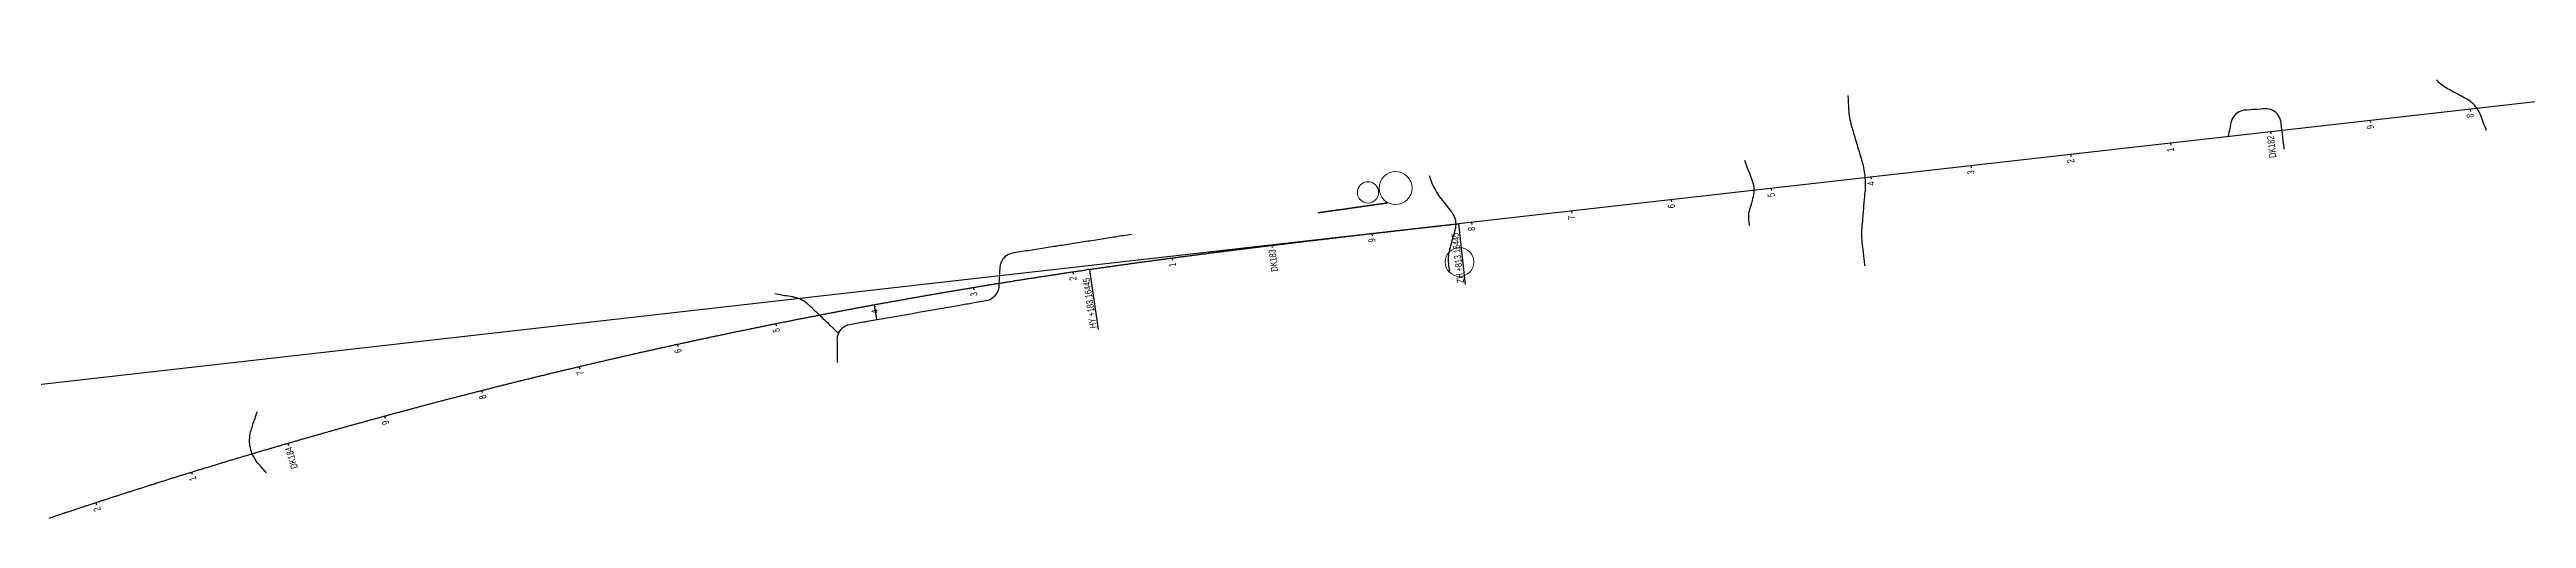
# Model space of a CAD drawing. Header units: millimetres. Extents: x 497834 to 621495, y 3353175 to 3430424.
# Drawn here: x 509882 to 512347, y 3363200 to 3363666 of the extents above; entities that cross this region are included whole.
import ezdxf

# ---------------------------------------------------------------- set-up
doc = ezdxf.new("R2010")
doc.units = ezdxf.units.MM
for name, color, linetype in [('DK改路中线', 7, 'Continuous'), ('dl6', 7, 'Continuous'), ('房屋圆', 7, 'Continuous'), ('沪乍杭打线-0.0-200.8段-施工系转设计系成果-2000坐标系-左线_中线_交点', 7, 'Continuous'), ('沪乍杭打线-0.0-200.8段-施工系转设计系成果-2000坐标系-左线_五大桩', 7, 'Continuous'), ('沪乍杭打线-0.0-200.8段-施工系转设计系成果-2000坐标系-左线_里程', 7, 'Continuous')]:
    doc.layers.add(name, color=color, linetype=linetype)
doc.styles.add('PM_LC', font='slromans.shx', dxfattribs={"width": 0.75, "bigfont": 'hztxt.shx'})
doc.styles.add('PM_QX', font='slromans.shx', dxfattribs={"width": 0.75, "bigfont": 'hztxt.shx'})

msp = doc.modelspace()

# ---------------------------------------------------------------- linework, layer by layer
at = {"layer": 'DK改路中线', "color": 3, "linetype": 'Continuous', "ltscale": 2, "flags": 128}
for points in [[(512306.9, 3363585.2), (512306.2, 3363587.1), (512305.5, 3363589), (512304.7, 3363590.8), (512304, 3363592.7), (512303.3, 3363594.5), (512302.6, 3363596.4), (512301.9, 3363598.3), (512301.1, 3363600.1), (512300.8, 3363601, 0.178577), (512300.4, 3363602), (512299.6, 3363603.8), (512298.6, 3363605.6), (512297.5, 3363607.2), (512296.3, 3363608.8), (512295, 3363610.4), (512293.6, 3363611.8), (512292.1, 3363613.1), (512290.6, 3363614.4), (512288.9, 3363615.5), (512287.2, 3363616.5), (512287.1, 3363616.6), (512285.4, 3363617.5), (512283.7, 3363618.4), (512281.9, 3363619.4), (512280.1, 3363620.3), (512278.4, 3363621.3), (512274.9, 3363623.2), (512273.1, 3363624.1), (512269.6, 3363626), (512268.2, 3363626.8, -0.076441), (512267.8, 3363627), (512266.1, 3363628), (512264.4, 3363629.1), (512262.8, 3363630.3), (512261.3, 3363631.5), (512259.8, 3363632.8), (512258.5, 3363634.1), (512258.3, 3363634.3), (512257.1, 3363635.5)], [(511671.5, 3363620), (511671.6, 3363616), (511671.7, 3363614), (511671.8, 3363612), (511671.9, 3363610), (511672, 3363608.2, 0.061543), (511672, 3363608), (511672.1, 3363606), (511672.3, 3363604), (511672.5, 3363602), (511672.8, 3363600.1), (511673.1, 3363598.1), (511673.4, 3363596.1), (511673.9, 3363594.2), (511674.3, 3363592.2), (511674.8, 3363590.3), (511675.3, 3363588.3), (511675.5, 3363587.6), (511675.9, 3363586.4), (511676.5, 3363584.5), (511677.1, 3363582.6), (511677.6, 3363580.7), (511678.2, 3363578.8), (511678.8, 3363576.9), (511679.4, 3363574.9), (511679.9, 3363573), (511680.5, 3363571.1), (511681.1, 3363569.2), (511681.7, 3363567.3), (511682.3, 3363565.4), (511682.8, 3363563.4), (511683.4, 3363561.5), (511684, 3363559.6), (511684.6, 3363557.7), (511685, 3363556.2, -0.095574), (511685.1, 3363555.8), (511685.7, 3363553.9), (511686.2, 3363551.9), (511686.6, 3363550), (511687, 3363548), (511687.4, 3363546.1), (511687.7, 3363544.1), (511688, 3363542.1), (511688.2, 3363540.1), (511688.4, 3363538.1), (511688.5, 3363536.1), (511688.6, 3363534.1), (511688.6, 3363532.1), (511688.6, 3363530.1), (511688.6, 3363528.1), (511688.5, 3363526.1), (511688.3, 3363524.1), (511688.3, 3363524.1), (511688.1, 3363522.1), (511688, 3363520.2), (511687.6, 3363516.2), (511687.4, 3363514.2), (511687.1, 3363510.2), (511686.9, 3363508.2), (511686.6, 3363504.2), (511686.4, 3363502.2), (511686.2, 3363500.2), (511686, 3363498.2), (511685.8, 3363496.2), (511685.5, 3363492.3), (511685.4, 3363491.3, 0.051312), (511685.3, 3363490.3), (511685.2, 3363488.3), (511685.1, 3363486.3), (511685, 3363484.3), (511685, 3363482.3), (511685, 3363480.3), (511685.1, 3363478.3), (511685.2, 3363476.3), (511685.4, 3363474.3), (511685.5, 3363472.3), (511685.7, 3363470.8), (511685.8, 3363470.3), (511686.2, 3363466.3), (511686.5, 3363464.3), (511686.9, 3363460.4), (511687.2, 3363458.4), (511687.6, 3363454.4), (511687.9, 3363452.4), (511688.1, 3363450.6)], [(512105.6, 3363566.7), (512105.4, 3363568.7), (512104.6, 3363574.6), (512104.2, 3363578.6), (512103.4, 3363584.5), (512102.9, 3363588.5), (512102.4, 3363592.5), (512102.3, 3363593.8, 0.400201), (512102.2, 3363594.5), (512101.7, 3363596.4), (512101, 3363598.3), (512100, 3363600), (512098.8, 3363601.6), (512097.4, 3363603.1), (512095.9, 3363604.3), (512094.2, 3363605.3), (512092.3, 3363606.1), (512090.4, 3363606.6), (512088.4, 3363606.9), (512086.4, 3363606.9), (512086.2, 3363606.9), (512084.4, 3363606.8), (512082.4, 3363606.6), (512078.4, 3363606.3), (512076.4, 3363606.2), (512074.4, 3363606), (512072.4, 3363605.9), (512068.5, 3363605.6), (512066.5, 3363605.4), (512066.2, 3363605.4, 0.335571), (512064.5, 3363605.2), (512062.5, 3363604.6), (512060.7, 3363603.9), (512059, 3363602.9), (512057.4, 3363601.7), (512056, 3363600.2), (512054.8, 3363598.6), (512053.8, 3363596.9), (512053.1, 3363595), (512052.6, 3363593.4), (512052.6, 3363593.1), (512052.2, 3363591.1), (512051.8, 3363589.2), (512051.4, 3363587.2), (512051, 3363585.3), (512050.6, 3363583.3), (512050.2, 3363581.3), (512049.8, 3363579.4), (512049.6, 3363578.7)], [(511568.4, 3363555.8), (511569.2, 3363553.9), (511569.9, 3363552), (511570.6, 3363550.2), (511571.3, 3363548.3), (511572, 3363546.4), (511573.4, 3363542.7), (511574.2, 3363540.8), (511575.6, 3363537.1), (511576.3, 3363535.2, -0.157648), (511576.3, 3363535.2), (511576.9, 3363533.3), (511577.4, 3363531.4), (511577.8, 3363529.4), (511577.9, 3363527.4), (511577.9, 3363525.4), (511577.8, 3363523.4), (511577.5, 3363521.4), (511577.1, 3363519.9), (511577, 3363519.5), (511576.5, 3363517.6), (511576, 3363515.6), (511575, 3363511.8), (511574.5, 3363509.8), (511573.9, 3363507.9), (511573.4, 3363506), (511573, 3363504.4, 0.095793), (511572.9, 3363504), (511572.5, 3363502.1), (511572.4, 3363500.1), (511572.4, 3363498.1), (511572.5, 3363496.8), (511572.6, 3363496.1), (511572.8, 3363494.1), (511573.1, 3363492.1), (511573.2, 3363490.8)], [(511254.9, 3363540.5), (511255.5, 3363538.6), (511255.7, 3363537.9, 0.092709), (511256.1, 3363536.7), (511256.7, 3363534.8), (511257.5, 3363532.9), (511258.2, 3363531.1), (511259.1, 3363529.3), (511260, 3363527.5), (511260.9, 3363525.8), (511262, 3363524), (511263, 3363522.3), (511264.2, 3363520.7), (511265.3, 3363519.1), (511265.9, 3363518.3), (511266.6, 3363517.5), (511267.8, 3363515.9), (511269, 3363514.4), (511270.3, 3363512.8), (511272.8, 3363509.6), (511274, 3363508.1), (511276.5, 3363504.9), (511276.9, 3363504.4, -0.239116), (511277.7, 3363503.3), (511278.7, 3363501.6), (511279.6, 3363499.8), (511280.3, 3363498), (511280.8, 3363496), (511281.1, 3363494), (511281.2, 3363492), (511281.1, 3363490), (511280.8, 3363488.1), (511280.4, 3363486.6), (511280.3, 3363486.1), (511279.8, 3363484.2), (511279.2, 3363482.3), (511278.7, 3363480.4), (511278.1, 3363478.4), (511277.6, 3363476.5), (511277.1, 3363474.6), (511276.5, 3363472.6), (511276, 3363470.7), (511275.5, 3363468.8), (511275.1, 3363467.6, 0.103661), (511274.9, 3363466.9), (511274.5, 3363464.9), (511274.1, 3363462.9), (511273.9, 3363461), (511273.7, 3363459), (511273.7, 3363457), (511273.7, 3363455), (511273.9, 3363453), (511274.1, 3363451.3), (511274.1, 3363451), (511274.4, 3363449), (511274.7, 3363447), (511274.9, 3363445.6)], [(510958.5, 3363481.9), (510956.6, 3363481.6), (510954.6, 3363481.3), (510950.6, 3363480.7), (510948.7, 3363480.4), (510946.7, 3363480.1), (510942.7, 3363479.4), (510940.7, 3363479.1), (510936.8, 3363478.5), (510934.8, 3363478.2), (510930.9, 3363477.6), (510928.9, 3363477.3), (510926.9, 3363477), (510924.9, 3363476.6), (510923, 3363476.3), (510921, 3363476), (510917, 3363475.4), (510915.1, 3363475.1), (510913.1, 3363474.8), (510911.1, 3363474.5), (510909.1, 3363474.2), (510907.2, 3363473.9), (510905.2, 3363473.5), (510903.2, 3363473.2), (510901.2, 3363472.9), (510899.3, 3363472.6), (510897.3, 3363472.3), (510895.3, 3363472), (510893.3, 3363471.7), (510891.4, 3363471.4), (510889.4, 3363471.1), (510887.4, 3363470.8), (510885.4, 3363470.5), (510883.4, 3363470.1), (510881.5, 3363469.8), (510879.5, 3363469.5), (510877.5, 3363469.2), (510875.5, 3363468.9), (510873.6, 3363468.6), (510871.6, 3363468.3), (510869.6, 3363468), (510867.6, 3363467.7), (510865.7, 3363467.4), (510863.7, 3363467), (510861.7, 3363466.7), (510859.7, 3363466.4), (510857.8, 3363466.1), (510855.8, 3363465.8), (510853.8, 3363465.5), (510851.8, 3363465.2), (510847.9, 3363464.6), (510845.9, 3363464.3), (510843.9, 3363463.9), (510842, 3363463.6), (510840.3, 3363463.4, 0.351124), (510840, 3363463.3), (510838, 3363462.8), (510836.2, 3363462.1), (510834.4, 3363461.1), (510832.8, 3363459.9), (510831.4, 3363458.5), (510830.2, 3363456.9), (510829.2, 3363455.2), (510828.4, 3363453.4), (510827.9, 3363451.4), (510827.7, 3363449.5), (510827.7, 3363449.4), (510827.3, 3363443.4), (510827.2, 3363441.5), (510826.6, 3363433.5), (510826.5, 3363431.5), (510826.4, 3363429.8, -0.346249), (510826.4, 3363429.5), (510826.1, 3363427.5), (510825.5, 3363425.6), (510824.7, 3363423.8), (510823.7, 3363422.1), (510822.4, 3363420.5), (510820.9, 3363419.1), (510819.3, 3363418), (510817.6, 3363417), (510815.7, 3363416.3), (510814, 3363416), (510813.7, 3363415.9), (510807.8, 3363414.9), (510805.9, 3363414.5), (510803.9, 3363414.2), (510801.9, 3363413.8), (510796, 3363412.8), (510794, 3363412.5), (510786.1, 3363411.1), (510784.2, 3363410.7), (510782.2, 3363410.4), (510774.3, 3363409), (510772.4, 3363408.7), (510768.4, 3363408), (510766.4, 3363407.7), (510762.5, 3363407), (510760.5, 3363406.6), (510750.7, 3363404.9), (510748.7, 3363404.6), (510746.7, 3363404.2), (510738.9, 3363402.8), (510736.9, 3363402.5), (510731, 3363401.5), (510729, 3363401.1), (510727, 3363400.8), (510725.1, 3363400.4), (510715.2, 3363398.7), (510713.3, 3363398.4), (510711.3, 3363398), (510705.4, 3363397), (510703.4, 3363396.6), (510695.5, 3363395.3), (510693.6, 3363394.9), (510691.6, 3363394.6), (510681.7, 3363392.9), (510679.8, 3363392.5), (510678, 3363392.2, 0.368532), (510677.8, 3363392.2), (510675.9, 3363391.7), (510674, 3363390.9), (510672.3, 3363389.9), (510670.7, 3363388.7), (510669.3, 3363387.3), (510668, 3363385.7), (510667.1, 3363384), (510666.3, 3363382.1), (510665.8, 3363380.2), (510665.6, 3363378.2), (510665.5, 3363377.2), (510665.6, 3363376.2), (510665.6, 3363374.2), (510665.6, 3363372.2), (510665.6, 3363370.2), (510665.7, 3363368.2), (510665.7, 3363366.2), (510665.7, 3363364.2), (510665.8, 3363362.2), (510665.8, 3363358.2), (510665.8, 3363356.2), (510665.9, 3363354.5)], [(510603.5, 3363423.2), (510605.4, 3363422.8), (510607.4, 3363422.5), (510613.3, 3363421.4), (510615.3, 3363421.1), (510621.2, 3363420.1), (510622, 3363419.9, -0.149392), (510623.1, 3363419.7), (510625.1, 3363419.2), (510627, 3363418.6), (510628.8, 3363417.8), (510630.6, 3363417), (510632.4, 3363416), (510634.1, 3363414.9), (510635.6, 3363413.7), (510637.2, 3363412.4), (510637.6, 3363411.9), (510638.6, 3363411), (510640, 3363409.6), (510642.9, 3363406.8), (510644.4, 3363405.4), (510645.8, 3363404), (510648.7, 3363401.2), (510650.1, 3363399.9), (510651.5, 3363398.5), (510653, 3363397.1), (510654.4, 3363395.7), (510655.9, 3363394.3), (510657.3, 3363392.9), (510658.7, 3363391.5), (510661.6, 3363388.7), (510663.1, 3363387.4), (510664.5, 3363386), (510665.9, 3363384.6), (510666.8, 3363383.7)], [(510097.9, 3363244.9), (510096.6, 3363246.4), (510095.3, 3363247.9), (510093.9, 3363249.4), (510092.6, 3363250.9), (510090, 3363253.9), (510089.7, 3363254.2, -0.269382), (510088.7, 3363255.4), (510087.5, 3363257), (510086.4, 3363258.7), (510085.4, 3363260.4), (510084.4, 3363262.2), (510083.6, 3363264), (510082.9, 3363265.9), (510082.3, 3363267.8), (510081.8, 3363269.7), (510081.4, 3363271.7), (510081.2, 3363273.6), (510081, 3363275.6), (510081, 3363277.6), (510081.1, 3363279.6), (510081.3, 3363281.6), (510081.6, 3363283.6), (510082, 3363285.6), (510082.5, 3363287.5), (510082.9, 3363288.7), (510083.1, 3363289.4), (510083.8, 3363291.3), (510084.4, 3363293.2), (510085.7, 3363297), (510086.4, 3363298.8), (510087, 3363300.7), (510087.7, 3363302.6), (510088.3, 3363304.5), (510088.8, 3363305.8)]]:
    msp.add_lwpolyline(points, format="xyb", dxfattribs=at)
at = {"layer": 'DK改路中线', "color": 3, "linetype": 'Continuous', "ltscale": 2, "const_width": 1.4, "flags": 128}
for points in [[(511144, 3363503.5), (511150, 3363504.3), (511151.9, 3363504.6), (511161.8, 3363506), (511163.8, 3363506.3), (511165.8, 3363506.5), (511175.7, 3363507.9), (511177.7, 3363508.2), (511179.7, 3363508.5), (511187.6, 3363509.6), (511189.6, 3363509.9), (511191.5, 3363510.2), (511193.5, 3363510.5), (511201.4, 3363511.6), (511203.4, 3363511.9), (511205.4, 3363512.2), (511207.4, 3363512.4), (511213.3, 3363513.3), (511213.8, 3363513.3)], [(510702.8, 3363410.3), (510703.1, 3363408.4), (510703.5, 3363406.4), (510703.8, 3363404.4), (510704.2, 3363402.5), (510704.5, 3363400.5), (510704.9, 3363398.5), (510705.2, 3363397)]]:
    msp.add_lwpolyline(points, dxfattribs=at)
at = {"layer": 'dl6', "color": 3, "linetype": 'Continuous', "ltscale": 2, "flags": 128}
msp.add_lwpolyline([(512815.4, 3363665.7), (511283.9, 3363492.4), (511282.9, 3363492.2), (511281.9, 3363492.1), (511280.9, 3363492), (511279.9, 3363491.9), (511278.9, 3363491.8), (511277.9, 3363491.7), (511276.9, 3363491.6), (511276, 3363491.5), (511275, 3363491.3), (511274, 3363491.2), (511273, 3363491.1), (511272, 3363491), (511271, 3363490.9), (511270, 3363490.8), (511269, 3363490.7), (511268, 3363490.6), (511267, 3363490.4), (511266, 3363490.3), (511265, 3363490.2), (511264, 3363490.1), (511263, 3363490), (511262, 3363489.9), (511261, 3363489.8), (511260.1, 3363489.6), (511259.1, 3363489.5), (511258.1, 3363489.4), (511257.1, 3363489.3), (511256.1, 3363489.2), (511255.1, 3363489.1), (511254.1, 3363489), (511253.1, 3363488.9), (511252.1, 3363488.7), (511251.1, 3363488.6), (511250.1, 3363488.5), (511249.1, 3363488.4), (511248.1, 3363488.3), (511247.1, 3363488.2), (511246.1, 3363488.1), (511245.1, 3363488), (511244.2, 3363487.8), (511243.2, 3363487.7), (511242.2, 3363487.6), (511241.2, 3363487.5), (511240.2, 3363487.4), (511239.2, 3363487.3), (511238.2, 3363487.2), (511237.2, 3363487.1), (511236.2, 3363486.9), (511235.2, 3363486.8), (511234.2, 3363486.7), (511233.2, 3363486.6), (511232.2, 3363486.5), (511231.2, 3363486.4), (511230.2, 3363486.3), (511229.3, 3363486.2), (511228.3, 3363486), (511227.3, 3363485.9), (511226.3, 3363485.8), (511225.3, 3363485.7), (511224.3, 3363485.6), (511223.3, 3363485.5), (511222.3, 3363485.4), (511221.3, 3363485.2), (511220.3, 3363485.1), (511219.3, 3363485), (511218.3, 3363484.9), (511217.3, 3363484.8), (511216.3, 3363484.7), (511215.3, 3363484.6), (511214.3, 3363484.5), (511213.4, 3363484.3), (511212.4, 3363484.2), (511211.4, 3363484.1), (511210.4, 3363484), (511209.4, 3363483.9), (511208.4, 3363483.8), (511207.4, 3363483.7), (511206.4, 3363483.5), (511205.4, 3363483.4), (511204.4, 3363483.3), (511203.4, 3363483.2), (511202.4, 3363483.1), (511201.4, 3363483), (511200.4, 3363482.9), (511199.4, 3363482.7), (511198.5, 3363482.6), (511197.5, 3363482.5), (511196.5, 3363482.4), (511195.5, 3363482.3), (511194.5, 3363482.2), (511193.5, 3363482.1), (511192.5, 3363481.9), (511191.5, 3363481.8), (511190.5, 3363481.7), (511189.5, 3363481.6), (511188.5, 3363481.5), (511187.5, 3363481.4), (511186.5, 3363481.3), (511185.5, 3363481.1), (511184.5, 3363481), (511183.6, 3363480.9), (511182.6, 3363480.8), (511181.6, 3363480.7), (511180.6, 3363480.6), (511179.6, 3363480.5), (511178.6, 3363480.3), (511177.6, 3363480.2), (511176.6, 3363480.1), (511175.6, 3363480), (511174.6, 3363479.9), (511173.6, 3363479.8), (511172.6, 3363479.6), (511171.6, 3363479.5), (511170.6, 3363479.4), (511169.6, 3363479.3), (511168.7, 3363479.2), (511167.7, 3363479.1), (511166.7, 3363479), (511165.7, 3363478.8), (511164.7, 3363478.7), (511163.7, 3363478.6), (511162.7, 3363478.5), (511161.7, 3363478.4), (511160.7, 3363478.3), (511159.7, 3363478.1), (511158.7, 3363478), (511157.7, 3363477.9), (511156.7, 3363477.8), (511155.7, 3363477.7), (511154.7, 3363477.6), (511153.8, 3363477.4), (511152.8, 3363477.3), (511151.8, 3363477.2), (511150.8, 3363477.1), (511149.8, 3363477), (511148.8, 3363476.9), (511147.8, 3363476.7), (511146.8, 3363476.6), (511145.8, 3363476.5), (511144.8, 3363476.4), (511143.8, 3363476.3), (511142.8, 3363476.2), (511141.8, 3363476), (511140.8, 3363475.9), (511139.8, 3363475.8), (511138.9, 3363475.7), (511137.9, 3363475.6), (511136.9, 3363475.5), (511135.9, 3363475.3), (511134.9, 3363475.2), (511133.9, 3363475.1), (511132.9, 3363475), (511131.9, 3363474.9), (511130.9, 3363474.8), (511129.9, 3363474.6), (511128.9, 3363474.5), (511127.9, 3363474.4), (511126.9, 3363474.3), (511125.9, 3363474.2), (511125, 3363474), (511124, 3363473.9), (511123, 3363473.8), (511122, 3363473.7), (511121, 3363473.6), (511120, 3363473.5), (511119, 3363473.3), (511118, 3363473.2), (511117, 3363473.1), (511116, 3363473), (511115, 3363472.9), (511114, 3363472.7), (511113, 3363472.6), (511112, 3363472.5), (511111.1, 3363472.4), (511110.1, 3363472.3), (511109.1, 3363472.1), (511108.1, 3363472), (511107.1, 3363471.9), (511106.1, 3363471.8), (511105.1, 3363471.7), (511104.1, 3363471.5), (511103.1, 3363471.4), (511102.1, 3363471.3), (511101.1, 3363471.2), (511100.1, 3363471.1), (511099.1, 3363470.9), (511098.1, 3363470.8), (511097.2, 3363470.7), (511096.2, 3363470.6), (511095.2, 3363470.5), (511094.2, 3363470.3), (511093.2, 3363470.2), (511092.2, 3363470.1), (511091.2, 3363470), (511090.2, 3363469.9), (511089.2, 3363469.7), (511088.2, 3363469.6), (511087.2, 3363469.5), (511086.2, 3363469.4), (511085.2, 3363469.2), (511084.2, 3363469.1), (511083.3, 3363469), (511082.3, 3363468.9), (511081.3, 3363468.8), (511080.3, 3363468.6), (511079.3, 3363468.5), (511078.3, 3363468.4), (511077.3, 3363468.3), (511076.3, 3363468.2), (511075.3, 3363468), (511074.3, 3363467.9), (511073.3, 3363467.8), (511072.3, 3363467.7), (511071.3, 3363467.5), (511070.4, 3363467.4), (511069.4, 3363467.3), (511068.4, 3363467.2), (511067.4, 3363467), (511066.4, 3363466.9), (511065.4, 3363466.8), (511064.4, 3363466.7), (511063.4, 3363466.6), (511062.4, 3363466.4), (511061.4, 3363466.3), (511060.4, 3363466.2), (511059.4, 3363466.1), (511058.4, 3363465.9), (511057.5, 3363465.8), (511056.5, 3363465.7), (511055.5, 3363465.6), (511054.5, 3363465.4), (511053.5, 3363465.3), (511052.5, 3363465.2), (511051.5, 3363465.1), (511050.5, 3363464.9), (511049.5, 3363464.8), (511048.5, 3363464.7), (511047.5, 3363464.6), (511046.5, 3363464.4), (511045.5, 3363464.3), (511044.6, 3363464.2), (511043.6, 3363464.1), (511042.6, 3363463.9), (511041.6, 3363463.8), (511040.6, 3363463.7), (511039.6, 3363463.6), (511038.6, 3363463.4), (511037.6, 3363463.3), (511036.6, 3363463.2), (511035.6, 3363463), (511034.6, 3363462.9), (511033.6, 3363462.8), (511032.7, 3363462.7), (511031.7, 3363462.5), (511030.7, 3363462.4), (511029.7, 3363462.3), (511028.7, 3363462.2), (511027.7, 3363462), (511026.7, 3363461.9), (511025.7, 3363461.8), (511024.7, 3363461.6), (511023.7, 3363461.5), (511022.7, 3363461.4), (511021.7, 3363461.3), (511020.7, 3363461.1), (511019.8, 3363461), (511018.8, 3363460.9), (511017.8, 3363460.7), (511016.8, 3363460.6), (511015.8, 3363460.5), (511014.8, 3363460.4), (511013.8, 3363460.2), (511012.8, 3363460.1), (511011.8, 3363460), (511010.8, 3363459.8), (511009.8, 3363459.7), (511008.8, 3363459.6), (511007.9, 3363459.5), (511006.9, 3363459.3), (511005.9, 3363459.2), (511004.9, 3363459.1), (511003.9, 3363458.9), (511002.9, 3363458.8), (511001.9, 3363458.7), (511000.9, 3363458.5), (510999.9, 3363458.4), (510998.9, 3363458.3), (510997.9, 3363458.1), (510997, 3363458), (510996, 3363457.9), (510995, 3363457.8), (510994, 3363457.6), (510993, 3363457.5), (510992, 3363457.4), (510991, 3363457.2), (510990, 3363457.1), (510989, 3363457), (510988, 3363456.8), (510987, 3363456.7), (510986, 3363456.6), (510985.1, 3363456.4), (510984.1, 3363456.3), (510983.1, 3363456.2), (510982.1, 3363456), (510981.1, 3363455.9), (510980.1, 3363455.8), (510979.1, 3363455.6), (510978.1, 3363455.5), (510977.1, 3363455.4), (510976.1, 3363455.2), (510975.1, 3363455.1), (510974.2, 3363455), (510973.2, 3363454.8), (510972.2, 3363454.7), (510971.2, 3363454.6), (510970.2, 3363454.4), (510969.2, 3363454.3), (510968.2, 3363454.1), (510967.2, 3363454), (510966.2, 3363453.9), (510965.2, 3363453.7), (510964.2, 3363453.6), (510963.3, 3363453.5), (510962.3, 3363453.3), (510961.3, 3363453.2), (510960.3, 3363453.1), (510959.3, 3363452.9), (510958.3, 3363452.8), (510957.3, 3363452.6), (510956.3, 3363452.5), (510955.3, 3363452.4), (510954.3, 3363452.2), (510953.4, 3363452.1), (510952.4, 3363452), (510951.4, 3363451.8), (510950.4, 3363451.7), (510949.4, 3363451.5), (510948.4, 3363451.4), (510947.4, 3363451.3), (510946.4, 3363451.1), (510945.4, 3363451), (510944.4, 3363450.9), (510943.4, 3363450.7), (510942.5, 3363450.6), (510941.5, 3363450.4), (510940.5, 3363450.3), (510939.5, 3363450.2), (510938.5, 3363450), (510937.5, 3363449.9), (510936.5, 3363449.7), (510935.5, 3363449.6), (510934.5, 3363449.5), (510933.5, 3363449.3), (510932.6, 3363449.2), (510931.6, 3363449), (510930.6, 3363448.9), (510929.6, 3363448.7), (510928.6, 3363448.6), (510927.6, 3363448.5), (510926.6, 3363448.3), (510925.6, 3363448.2), (510924.6, 3363448), (510923.6, 3363447.9), (510922.7, 3363447.8), (510921.7, 3363447.6), (510920.7, 3363447.5), (510919.7, 3363447.3), (510918.7, 3363447.2), (510917.7, 3363447), (510916.7, 3363446.9, 0.150039), (510915.7, 3363447), (510914.7, 3363447), (510913.7, 3363446.8), (510912.8, 3363446.6), (510911.8, 3363446.2), (510911.8, 3363446.2), (510910.9, 3363446), (510909.9, 3363445.9), (510908.9, 3363445.8), (510907.9, 3363445.6), (510906.9, 3363445.5), (510906.8, 3363445.5), (510905.9, 3363445.3), (510904.9, 3363445.2), (510903.9, 3363445), (510902.9, 3363444.9), (510902, 3363444.7), (510901.9, 3363444.7), (510901, 3363444.6), (510900, 3363444.4), (510899, 3363444.3), (510898, 3363444.1), (510897, 3363444), (510896.9, 3363444), (510896, 3363443.9), (510895, 3363443.7), (510894, 3363443.6), (510893, 3363443.4), (510892.1, 3363443.3), (510892, 3363443.3), (510891.1, 3363443.1), (510890.1, 3363443), (510889.1, 3363442.8), (510888.1, 3363442.7), (510887.1, 3363442.5), (510887, 3363442.5), (510886.1, 3363442.4), (510885.1, 3363442.2), (510884.1, 3363442.1), (510883.2, 3363441.9), (510882.2, 3363441.8), (510882.1, 3363441.8), (510881.2, 3363441.6), (510880.2, 3363441.5), (510879.2, 3363441.3), (510878.2, 3363441.2), (510877.2, 3363441), (510877.2, 3363441), (510876.2, 3363440.9), (510875.3, 3363440.7), (510874.3, 3363440.6), (510873.3, 3363440.4), (510872.3, 3363440.3), (510872.2, 3363440.3), (510871.3, 3363440.1), (510870.3, 3363440), (510869.3, 3363439.8), (510868.3, 3363439.7), (510867.3, 3363439.5), (510867.3, 3363439.5), (510866.4, 3363439.4), (510865.4, 3363439.2), (510864.4, 3363439.1), (510863.4, 3363438.9), (510862.4, 3363438.8), (510862.3, 3363438.7), (510861.4, 3363438.6), (510860.4, 3363438.5), (510859.4, 3363438.3), (510858.4, 3363438.1), (510857.5, 3363438), (510857.4, 3363438), (510856.5, 3363437.8), (510855.5, 3363437.7), (510854.5, 3363437.5), (510853.5, 3363437.4), (510852.5, 3363437.2), (510852.4, 3363437.2), (510851.5, 3363437.1), (510850.5, 3363436.9), (510849.6, 3363436.8), (510848.6, 3363436.6), (510847.6, 3363436.4), (510847.5, 3363436.4), (510846.6, 3363436.3), (510845.6, 3363436.1), (510844.6, 3363436), (510843.6, 3363435.8), (510842.6, 3363435.7), (510842.6, 3363435.7), (510841.7, 3363435.5), (510840.7, 3363435.4), (510839.7, 3363435.2), (510838.7, 3363435), (510837.7, 3363434.9), (510837.6, 3363434.9), (510836.7, 3363434.7), (510835.7, 3363434.6), (510834.7, 3363434.4), (510833.8, 3363434.3), (510832.8, 3363434.1), (510832.7, 3363434.1), (510831.8, 3363433.9), (510830.8, 3363433.8), (510829.8, 3363433.6), (510828.8, 3363433.5), (510827.8, 3363433.3), (510827.8, 3363433.3), (510826.8, 3363433.1), (510825.9, 3363433), (510824.9, 3363432.8), (510823.9, 3363432.7), (510822.9, 3363432.5), (510822.8, 3363432.5), (510821.9, 3363432.4), (510820.9, 3363432.2), (510819.9, 3363432), (510818.9, 3363431.9), (510818, 3363431.7), (510817.9, 3363431.7), (510817, 3363431.6), (510816, 3363431.4), (510815, 3363431.2), (510814, 3363431.1), (510813, 3363430.9), (510812.9, 3363430.9), (510812, 3363430.7), (510811, 3363430.6), (510810.1, 3363430.4), (510809.1, 3363430.3), (510808.1, 3363430.1), (510808, 3363430.1), (510807.1, 3363429.9), (510806.1, 3363429.8), (510805.1, 3363429.6), (510804.1, 3363429.5), (510803.2, 3363429.3), (510803.1, 3363429.3), (510802.2, 3363429.1), (510801.2, 3363429), (510800.2, 3363428.8), (510799.2, 3363428.6), (510798.2, 3363428.5), (510798.1, 3363428.5), (510797.2, 3363428.3), (510796.2, 3363428.1), (510795.3, 3363428), (510794.3, 3363427.8), (510793.3, 3363427.7), (510793.2, 3363427.6), (510792.3, 3363427.5), (510791.3, 3363427.3), (510790.3, 3363427.2), (510789.3, 3363427), (510788.4, 3363426.8), (510788.3, 3363426.8), (510787.4, 3363426.7), (510786.4, 3363426.5), (510785.4, 3363426.3), (510784.4, 3363426.2), (510783.4, 3363426), (510783.4, 3363426), (510782.4, 3363425.8), (510781.5, 3363425.7), (510780.5, 3363425.5), (510779.5, 3363425.3), (510778.5, 3363425.2), (510778.4, 3363425.2), (510777.5, 3363425), (510776.5, 3363424.8), (510775.5, 3363424.7), (510774.6, 3363424.5), (510773.6, 3363424.3), (510773.5, 3363424.3), (510772.6, 3363424.2), (510771.6, 3363424), (510770.6, 3363423.8), (510769.6, 3363423.7), (510768.6, 3363423.5), (510768.6, 3363423.5), (510767.7, 3363423.3), (510766.7, 3363423.1), (510765.7, 3363423), (510764.7, 3363422.8), (510763.7, 3363422.6), (510763.6, 3363422.6), (510762.7, 3363422.5), (510761.7, 3363422.3), (510760.8, 3363422.1), (510759.8, 3363422), (510758.8, 3363421.8), (510758.7, 3363421.8), (510757.8, 3363421.6), (510756.8, 3363421.5), (510755.8, 3363421.3), (510754.8, 3363421.1), (510753.9, 3363420.9), (510753.8, 3363420.9), (510752.9, 3363420.8), (510751.9, 3363420.6), (510750.9, 3363420.4), (510749.9, 3363420.3), (510748.9, 3363420.1), (510748.9, 3363420.1), (510747.9, 3363419.9), (510747, 3363419.7), (510746, 3363419.6), (510745, 3363419.4), (510744, 3363419.2), (510743.9, 3363419.2), (510743, 3363419), (510742, 3363418.9), (510741.1, 3363418.7), (510740.1, 3363418.5), (510739.1, 3363418.4), (510739, 3363418.3), (510738.1, 3363418.2), (510737.1, 3363418), (510736.1, 3363417.8), (510735.1, 3363417.7), (510734.2, 3363417.5), (510734.1, 3363417.5), (510733.2, 3363417.3), (510732.2, 3363417.1), (510731.2, 3363417), (510730.2, 3363416.8), (510729.2, 3363416.6), (510729.2, 3363416.6), (510728.2, 3363416.4), (510727.3, 3363416.3), (510726.3, 3363416.1), (510725.3, 3363415.9), (510724.3, 3363415.7), (510724.2, 3363415.7), (510723.3, 3363415.6), (510722.3, 3363415.4), (510721.4, 3363415.2), (510720.4, 3363415), (510719.4, 3363414.8), (510719.3, 3363414.8), (510718.4, 3363414.7), (510717.4, 3363414.5), (510716.4, 3363414.3), (510715.5, 3363414.1), (510714.5, 3363414), (510714.4, 3363413.9), (510713.5, 3363413.8), (510712.5, 3363413.6), (510711.5, 3363413.4), (510710.5, 3363413.2), (510709.5, 3363413.1), (510709.5, 3363413.1), (510708.6, 3363412.9), (510707.6, 3363412.7), (510706.6, 3363412.5), (510705.6, 3363412.3), (510704.6, 3363412.2), (510704.6, 3363412.2), (510703.6, 3363412), (510702.7, 3363411.8), (510701.7, 3363411.6), (510700.7, 3363411.5), (510699.7, 3363411.3), (510699.6, 3363411.3), (510698.7, 3363411.1), (510697.7, 3363410.9), (510696.8, 3363410.7), (510695.8, 3363410.5), (510694.8, 3363410.4), (510694.7, 3363410.4), (510693.8, 3363410.2), (510692.8, 3363410), (510691.8, 3363409.8), (510690.9, 3363409.6), (510689.9, 3363409.5), (510689.8, 3363409.4), (510688.9, 3363409.3), (510687.9, 3363409.1), (510686.9, 3363408.9), (510685.9, 3363408.7), (510685, 3363408.5), (510684.9, 3363408.5), (510684, 3363408.4), (510683, 3363408.2), (510682, 3363408), (510681, 3363407.8), (510680, 3363407.6), (510680, 3363407.6), (510679.1, 3363407.4), (510678.1, 3363407.3), (510677.1, 3363407.1), (510676.1, 3363406.9), (510675.1, 3363406.7), (510675.1, 3363406.7), (510674.1, 3363406.5), (510673.2, 3363406.3), (510672.2, 3363406.2), (510671.2, 3363406), (510670.2, 3363405.8), (510670.1, 3363405.8), (510669.2, 3363405.6), (510668.3, 3363405.4), (510667.3, 3363405.2), (510666.3, 3363405), (510665.3, 3363404.9), (510665.2, 3363404.8), (510664.3, 3363404.7), (510663.3, 3363404.5), (510662.4, 3363404.3), (510661.4, 3363404.1), (510660.4, 3363403.9), (510660.3, 3363403.9), (510659.4, 3363403.7), (510658.4, 3363403.5), (510657.4, 3363403.4), (510656.5, 3363403.2), (510655.5, 3363403), (510655.4, 3363403), (510654.5, 3363402.8), (510653.5, 3363402.6), (510652.5, 3363402.4), (510651.6, 3363402.2), (510650.6, 3363402), (510650.5, 3363402), (510649.6, 3363401.9), (510648.6, 3363401.7), (510647.6, 3363401.5), (510646.6, 3363401.3), (510645.7, 3363401.1), (510645.6, 3363401.1), (510644.7, 3363400.9), (510643.7, 3363400.7), (510642.7, 3363400.5), (510641.7, 3363400.3), (510640.8, 3363400.1), (510640.7, 3363400.1), (510639.8, 3363400), (510638.8, 3363399.8), (510637.8, 3363399.6), (510636.8, 3363399.4), (510635.8, 3363399.2), (510635.8, 3363399.2), (510634.9, 3363399), (510633.9, 3363398.8), (510632.9, 3363398.6), (510631.9, 3363398.4), (510630.9, 3363398.2), (510630.9, 3363398.2), (510630, 3363398), (510629, 3363397.9), (510628, 3363397.7), (510627, 3363397.5), (510626, 3363397.3), (510626, 3363397.3), (510625, 3363397.1), (510624.1, 3363396.9), (510623.1, 3363396.7), (510622.1, 3363396.5), (510621.1, 3363396.3), (510621.1, 3363396.3), (510620.1, 3363396.1), (510619.2, 3363395.9), (510618.2, 3363395.7), (510617.2, 3363395.5), (510616.2, 3363395.3), (510616.1, 3363395.3), (510615.2, 3363395.1), (510614.3, 3363394.9), (510613.3, 3363394.8), (510612.3, 3363394.6), (510611.3, 3363394.4), (510611.2, 3363394.3), (510610.3, 3363394.2), (510609.4, 3363394), (510608.4, 3363393.8), (510607.4, 3363393.6), (510606.4, 3363393.4), (510606.3, 3363393.4), (510605.4, 3363393.2), (510604.5, 3363393), (510603.5, 3363392.8), (510602.5, 3363392.6), (510601.5, 3363392.4), (510601.4, 3363392.4), (510600.5, 3363392.2), (510599.5, 3363392), (510598.6, 3363391.8), (510597.6, 3363391.6), (510596.6, 3363391.4), (510596.5, 3363391.4), (510595.6, 3363391.2), (510594.6, 3363391), (510593.7, 3363390.8), (510592.7, 3363390.6), (510591.7, 3363390.4), (510591.6, 3363390.4), (510590.7, 3363390.2), (510589.7, 3363390), (510588.8, 3363389.8), (510587.8, 3363389.6), (510586.8, 3363389.4), (510586.7, 3363389.4), (510585.8, 3363389.2), (510584.8, 3363389), (510583.9, 3363388.8), (510582.9, 3363388.6), (510581.9, 3363388.4), (510581.8, 3363388.4), (510580.9, 3363388.2), (510579.9, 3363388), (510579, 3363387.8), (510578, 3363387.6), (510577, 3363387.4), (510576.9, 3363387.4), (510576, 3363387.2), (510575.1, 3363387), (510574.1, 3363386.8), (510573.1, 3363386.6), (510572.1, 3363386.4), (510572, 3363386.4), (510571.1, 3363386.2), (510570.2, 3363386), (510569.2, 3363385.8), (510568.2, 3363385.6), (510567.2, 3363385.4), (510567.1, 3363385.4), (510566.2, 3363385.2), (510565.3, 3363385), (510564.3, 3363384.8), (510563.3, 3363384.6), (510562.3, 3363384.4), (510562.2, 3363384.4), (510561.3, 3363384.2), (510560.4, 3363384), (510559.4, 3363383.8), (510558.4, 3363383.6), (510557.4, 3363383.4), (510557.4, 3363383.4), (510556.4, 3363383.2), (510555.5, 3363383), (510554.5, 3363382.8), (510553.5, 3363382.6), (510552.5, 3363382.3), (510552.5, 3363382.3), (510551.6, 3363382.1), (510550.6, 3363381.9), (510549.6, 3363381.7), (510548.6, 3363381.5), (510547.6, 3363381.3), (510547.6, 3363381.3), (510546.7, 3363381.1), (510545.7, 3363380.9), (510544.7, 3363380.7), (510543.7, 3363380.5), (510542.7, 3363380.3), (510542.7, 3363380.3), (510541.8, 3363380.1), (510540.8, 3363379.9), (510539.8, 3363379.7), (510538.8, 3363379.5), (510537.9, 3363379.2), (510537.8, 3363379.2), (510536.9, 3363379), (510535.9, 3363378.8), (510534.9, 3363378.6), (510533.9, 3363378.4), (510533, 3363378.2), (510532.9, 3363378.2), (510532, 3363378), (510531, 3363377.8), (510530, 3363377.6), (510529.1, 3363377.4), (510528.1, 3363377.2), (510528, 3363377.1), (510527.1, 3363377), (510526.1, 3363376.7), (510525.1, 3363376.5), (510524.2, 3363376.3), (510523.2, 3363376.1), (510523.1, 3363376.1), (510522.2, 3363375.9), (510521.2, 3363375.7), (510520.3, 3363375.5), (510519.3, 3363375.3), (510518.3, 3363375.1), (510518.2, 3363375), (510517.3, 3363374.8), (510516.3, 3363374.6), (510515.4, 3363374.4), (510514.4, 3363374.2), (510513.4, 3363374), (510513.3, 3363374), (510512.4, 3363373.8), (510511.5, 3363373.6), (510510.5, 3363373.4), (510509.5, 3363373.2), (510508.5, 3363372.9), (510508.5, 3363372.9), (510507.5, 3363372.7), (510506.6, 3363372.5), (510505.6, 3363372.3), (510504.6, 3363372.1), (510503.6, 3363371.9), (510503.6, 3363371.9), (510502.7, 3363371.7), (510501.7, 3363371.4), (510500.7, 3363371.2), (510499.7, 3363371), (510498.8, 3363370.8), (510498.7, 3363370.8), (510497.8, 3363370.6), (510496.8, 3363370.4), (510495.8, 3363370.2), (510494.9, 3363369.9), (510493.9, 3363369.7), (510493.8, 3363369.7), (510492.9, 3363369.5), (510491.9, 3363369.3), (510490.9, 3363369.1), (510490, 3363368.9), (510489, 3363368.7), (510488.9, 3363368.6), (510488, 3363368.4), (510487, 3363368.2), (510486.1, 3363368), (510485.1, 3363367.8), (510484.1, 3363367.6), (510484, 3363367.6), (510483.1, 3363367.4), (510482.2, 3363367.1), (510481.2, 3363366.9), (510480.2, 3363366.7), (510479.2, 3363366.5), (510479.2, 3363366.5), (510478.3, 3363366.3), (510477.3, 3363366), (510476.3, 3363365.8), (510475.3, 3363365.6), (510474.3, 3363365.4), (510474.3, 3363365.4), (510473.4, 3363365.2), (510472.4, 3363365), (510471.4, 3363364.7), (510470.4, 3363364.5), (510469.5, 3363364.3), (510469.4, 3363364.3), (510468.5, 3363364.1), (510467.5, 3363363.9), (510466.5, 3363363.6), (510465.6, 3363363.4), (510464.6, 3363363.2), (510464.5, 3363363.2), (510463.6, 3363363), (510462.6, 3363362.8), (510461.7, 3363362.5), (510460.7, 3363362.3), (510459.7, 3363362.1), (510459.6, 3363362.1), (510458.7, 3363361.9), (510457.8, 3363361.7), (510456.8, 3363361.4), (510455.8, 3363361.2), (510454.8, 3363361), (510454.8, 3363361), (510453.9, 3363360.8), (510452.9, 3363360.5), (510451.9, 3363360.3), (510450.9, 3363360.1), (510450, 3363359.9), (510449.9, 3363359.9), (510449, 3363359.7), (510448, 3363359.4), (510447, 3363359.2), (510446.1, 3363359), (510445.1, 3363358.8), (510445, 3363358.7), (510444.1, 3363358.5), (510443.1, 3363358.3), (510442.2, 3363358.1), (510441.2, 3363357.9), (510440.2, 3363357.6), (510440.1, 3363357.6), (510439.2, 3363357.4), (510438.3, 3363357.2), (510437.3, 3363357), (510436.3, 3363356.7), (510435.3, 3363356.5), (510435.3, 3363356.5), (510434.4, 3363356.3), (510433.4, 3363356.1), (510432.4, 3363355.8), (510431.4, 3363355.6), (510430.5, 3363355.4), (510430.4, 3363355.4), (510429.5, 3363355.2), (510428.5, 3363354.9), (510427.6, 3363354.7), (510426.6, 3363354.5), (510425.6, 3363354.3), (510425.5, 3363354.2), (510424.6, 3363354), (510423.7, 3363353.8), (510422.7, 3363353.6), (510421.7, 3363353.3), (510420.7, 3363353.1), (510420.7, 3363353.1), (510419.8, 3363352.9), (510418.8, 3363352.7), (510417.8, 3363352.4), (510416.8, 3363352.2), (510415.9, 3363352), (510415.8, 3363352), (510414.9, 3363351.8), (510413.9, 3363351.5), (510412.9, 3363351.3), (510412, 3363351.1), (510411, 3363350.8), (510410.9, 3363350.8), (510410, 3363350.6), (510409.1, 3363350.4), (510408.1, 3363350.1), (510407.1, 3363349.9), (510406.1, 3363349.7), (510406.1, 3363349.7), (510405.2, 3363349.5), (510404.2, 3363349.2), (510403.2, 3363349), (510402.2, 3363348.8), (510401.3, 3363348.5), (510401.2, 3363348.5), (510400.3, 3363348.3), (510399.3, 3363348.1), (510398.4, 3363347.8), (510397.4, 3363347.6), (510396.4, 3363347.4), (510396.3, 3363347.4), (510395.4, 3363347.1), (510394.5, 3363346.9), (510393.5, 3363346.7), (510392.5, 3363346.4), (510391.5, 3363346.2), (510391.5, 3363346.2), (510390.6, 3363346), (510389.6, 3363345.8), (510388.6, 3363345.5), (510387.7, 3363345.3), (510386.7, 3363345.1), (510386.6, 3363345), (510385.7, 3363344.8), (510384.7, 3363344.6), (510383.8, 3363344.4), (510382.8, 3363344.1), (510381.8, 3363343.9), (510381.7, 3363343.9), (510380.8, 3363343.6), (510379.9, 3363343.4), (510378.9, 3363343.2), (510377.9, 3363342.9), (510377, 3363342.7), (510376.9, 3363342.7), (510376, 3363342.5), (510375, 3363342.2), (510374, 3363342), (510373.1, 3363341.8), (510372.1, 3363341.5), (510372, 3363341.5), (510371.1, 3363341.3), (510370.2, 3363341.1), (510369.2, 3363340.8), (510368.2, 3363340.6), (510367.2, 3363340.4), (510367.2, 3363340.3), (510366.3, 3363340.1), (510365.3, 3363339.9), (510364.3, 3363339.6), (510363.4, 3363339.4), (510362.4, 3363339.2), (510362.3, 3363339.1), (510361.4, 3363338.9), (510360.4, 3363338.7), (510359.5, 3363338.5), (510358.5, 3363338.2), (510357.5, 3363338), (510357.5, 3363338), (510356.6, 3363337.7), (510355.6, 3363337.5), (510354.6, 3363337.3), (510353.6, 3363337), (510352.7, 3363336.8), (510352.6, 3363336.8), (510351.7, 3363336.5), (510350.7, 3363336.3), (510349.8, 3363336.1), (510348.8, 3363335.8), (510347.8, 3363335.6), (510347.7, 3363335.6), (510346.8, 3363335.3), (510345.9, 3363335.1), (510344.9, 3363334.9), (510343.9, 3363334.6), (510343, 3363334.4), (510342.9, 3363334.4), (510342, 3363334.1), (510341, 3363333.9), (510340.1, 3363333.7), (510339.1, 3363333.4), (510338.1, 3363333.2), (510338, 3363333.2), (510337.1, 3363332.9), (510336.2, 3363332.7), (510335.2, 3363332.4), (510334.2, 3363332.2), (510333.3, 3363332), (510333.2, 3363331.9), (510332.3, 3363331.7), (510331.3, 3363331.5), (510330.3, 3363331.2), (510329.4, 3363331), (510328.4, 3363330.8), (510328.3, 3363330.7), (510327.4, 3363330.5), (510326.5, 3363330.3), (510325.5, 3363330), (510324.5, 3363329.8), (510323.6, 3363329.5), (510323.5, 3363329.5), (510322.6, 3363329.3), (510321.6, 3363329), (510320.7, 3363328.8), (510319.7, 3363328.6), (510318.7, 3363328.3), (510318.6, 3363328.3), (510317.7, 3363328.1), (510316.8, 3363327.8), (510315.8, 3363327.6), (510314.8, 3363327.3), (510313.9, 3363327.1), (510313.8, 3363327.1), (510312.9, 3363326.8), (510311.9, 3363326.6), (510311, 3363326.3), (510310, 3363326.1), (510309, 3363325.9), (510308.9, 3363325.8), (510308, 3363325.6), (510307.1, 3363325.4), (510306.1, 3363325.1), (510305.1, 3363324.9), (510304.2, 3363324.6), (510304.1, 3363324.6), (510303.2, 3363324.4), (510302.2, 3363324.1), (510301.3, 3363323.9), (510300.3, 3363323.6), (510299.3, 3363323.4), (510299.3, 3363323.4), (510298.4, 3363323.1), (510297.4, 3363322.9), (510296.4, 3363322.6), (510295.5, 3363322.4), (510294.5, 3363322.1), (510294.4, 3363322.1), (510293.5, 3363321.9), (510292.5, 3363321.6), (510291.6, 3363321.4), (510290.6, 3363321.1), (510289.6, 3363320.9), (510289.6, 3363320.9), (510288.7, 3363320.6), (510287.7, 3363320.4), (510286.7, 3363320.1), (510285.8, 3363319.9), (510284.8, 3363319.6), (510284.7, 3363319.6), (510283.8, 3363319.4), (510282.9, 3363319.1), (510281.9, 3363318.9), (510280.9, 3363318.6), (510280, 3363318.4), (510279.9, 3363318.4), (510279, 3363318.1), (510278, 3363317.9), (510277.1, 3363317.6), (510276.1, 3363317.4), (510275.1, 3363317.1), (510275.1, 3363317.1), (510274.2, 3363316.9), (510273.2, 3363316.6), (510272.2, 3363316.4), (510271.3, 3363316.1), (510270.3, 3363315.9), (510270.2, 3363315.8), (510269.3, 3363315.6), (510268.4, 3363315.4), (510267.4, 3363315.1), (510266.4, 3363314.8), (510265.4, 3363314.6), (510265.4, 3363314.6), (510264.5, 3363314.3), (510263.5, 3363314.1), (510262.5, 3363313.8), (510261.6, 3363313.6), (510260.6, 3363313.3), (510260.5, 3363313.3), (510259.6, 3363313.1), (510258.7, 3363312.8), (510257.7, 3363312.6), (510256.7, 3363312.3), (510255.8, 3363312), (510255.7, 3363312), (510254.8, 3363311.8), (510253.8, 3363311.5), (510252.9, 3363311.3), (510251.9, 3363311), (510250.9, 3363310.8), (510250.9, 3363310.7), (510250, 3363310.5), (510249, 3363310.2), (510248, 3363310), (510247.1, 3363309.7), (510246.1, 3363309.5), (510246, 3363309.5), (510245.1, 3363309.2), (510244.2, 3363309), (510243.2, 3363308.7), (510242.2, 3363308.4), (510241.3, 3363308.2), (510241.2, 3363308.2), (510240.3, 3363307.9), (510239.4, 3363307.7), (510238.4, 3363307.4), (510237.4, 3363307.2), (510236.5, 3363306.9), (510236.4, 3363306.9), (510235.5, 3363306.6), (510234.5, 3363306.4), (510233.6, 3363306.1), (510232.6, 3363305.9), (510231.6, 3363305.6), (510231.6, 3363305.6), (510230.7, 3363305.3), (510229.7, 3363305.1), (510228.7, 3363304.8), (510227.8, 3363304.6), (510226.8, 3363304.3), (510226.7, 3363304.3), (510225.8, 3363304), (510224.9, 3363303.8), (510223.9, 3363303.5), (510222.9, 3363303.3), (510222, 3363303), (510221.9, 3363303), (510221, 3363302.7), (510220, 3363302.5), (510219.1, 3363302.2), (510218.1, 3363301.9), (510217.1, 3363301.7), (510217.1, 3363301.7), (510216.2, 3363301.4), (510215.2, 3363301.2), (510214.2, 3363300.9), (510213.3, 3363300.6), (510212.3, 3363300.4), (510212.2, 3363300.4), (510211.4, 3363300.1), (510210.4, 3363299.8), (510209.4, 3363299.6), (510208.5, 3363299.3), (510207.5, 3363299.1), (510207.4, 3363299), (510206.5, 3363298.8), (510205.6, 3363298.5), (510204.6, 3363298.3), (510203.6, 3363298), (510202.7, 3363297.7), (510202.6, 3363297.7), (510201.7, 3363297.5), (510200.7, 3363297.2), (510199.8, 3363296.9), (510198.8, 3363296.7), (510197.9, 3363296.4), (510197.8, 3363296.4), (510196.9, 3363296.1), (510195.9, 3363295.9), (510195, 3363295.6), (510194, 3363295.3), (510193, 3363295.1), (510193, 3363295.1), (510192.1, 3363294.8), (510191.1, 3363294.5), (510190.1, 3363294.3), (510189.2, 3363294), (510188.2, 3363293.7), (510188.1, 3363293.7), (510187.2, 3363293.5), (510186.3, 3363293.2), (510185.3, 3363292.9), (510184.4, 3363292.7), (510183.4, 3363292.4), (510183.3, 3363292.4), (510182.4, 3363292.1), (510181.5, 3363291.9), (510180.5, 3363291.6), (510179.5, 3363291.3), (510178.6, 3363291.1), (510178.5, 3363291.1), (510177.6, 3363290.8), (510176.7, 3363290.5), (510175.7, 3363290.3), (510174.7, 3363290), (510173.8, 3363289.7), (510173.7, 3363289.7), (510172.8, 3363289.5), (510171.8, 3363289.2), (510170.9, 3363288.9), (510169.9, 3363288.6), (510168.9, 3363288.4), (510168.9, 3363288.4), (510168, 3363288.1), (510167, 3363287.8), (510166.1, 3363287.6), (510165.1, 3363287.3), (510164.1, 3363287), (510164.1, 3363287), (510163.2, 3363286.8), (510162.2, 3363286.5), (510161.2, 3363286.2), (510160.3, 3363285.9), (510159.3, 3363285.7), (510159.3, 3363285.6), (510158.4, 3363285.4), (510157.4, 3363285.1), (510156.4, 3363284.8), (510155.5, 3363284.6), (510154.5, 3363284.3), (510154.4, 3363284.3), (510153.5, 3363284), (510152.6, 3363283.8), (510151.6, 3363283.5), (510150.7, 3363283.2), (510149.7, 3363282.9), (510149.6, 3363282.9), (510148.7, 3363282.7), (510147.8, 3363282.4), (510146.8, 3363282.1), (510145.9, 3363281.8), (510144.9, 3363281.6), (510144.8, 3363281.5), (510143.9, 3363281.3), (510143, 3363281), (510142, 3363280.7), (510141, 3363280.5), (510140.1, 3363280.2), (510140, 3363280.2), (510139.1, 3363279.9), (510138.2, 3363279.6), (510137.2, 3363279.4), (510136.2, 3363279.1), (510135.3, 3363278.8), (510135.2, 3363278.8), (510134.3, 3363278.5), (510133.4, 3363278.3), (510132.4, 3363278), (510131.4, 3363277.7), (510130.5, 3363277.4), (510130.4, 3363277.4), (510129.5, 3363277.2), (510128.6, 3363276.9), (510127.6, 3363276.6), (510126.6, 3363276.3), (510125.7, 3363276), (510125.6, 3363276), (510124.7, 3363275.8), (510123.7, 3363275.5), (510122.8, 3363275.2), (510121.8, 3363274.9), (510120.9, 3363274.7), (510120.8, 3363274.6), (510119.9, 3363274.4), (510118.9, 3363274.1), (510118, 3363273.8), (510117, 3363273.5), (510116.1, 3363273.3), (510116, 3363273.2), (510115.1, 3363273), (510114.1, 3363272.7), (510113.2, 3363272.4), (510112.2, 3363272.1), (510111.3, 3363271.9), (510111.2, 3363271.8), (510110.3, 3363271.6), (510109.3, 3363271.3), (510108.4, 3363271), (510107.4, 3363270.7), (510106.5, 3363270.5), (510106.4, 3363270.4), (510105.5, 3363270.2), (510104.5, 3363269.9), (510103.6, 3363269.6), (510102.6, 3363269.3), (510101.7, 3363269.1), (510101.6, 3363269), (510100.7, 3363268.8), (510099.7, 3363268.5), (510098.8, 3363268.2), (510097.8, 3363267.9), (510096.9, 3363267.6), (510096.8, 3363267.6), (510095.9, 3363267.4), (510095, 3363267.1), (510094, 3363266.8), (510093, 3363266.5), (510092.1, 3363266.2), (510092, 3363266.2), (510091.1, 3363265.9), (510090.2, 3363265.7), (510089.2, 3363265.4), (510088.2, 3363265.1), (510087.3, 3363264.8), (510087.2, 3363264.8), (510086.3, 3363264.5), (510085.4, 3363264.2), (510084.4, 3363264), (510083.4, 3363263.7), (510082.5, 3363263.4), (510082.4, 3363263.4), (510081.5, 3363263.1), (510080.6, 3363262.8), (510079.6, 3363262.5), (510078.7, 3363262.2), (510077.7, 3363262), (510077.6, 3363261.9), (510076.7, 3363261.7), (510075.8, 3363261.4), (510074.8, 3363261.1), (510073.9, 3363260.8), (510072.9, 3363260.5), (510072.8, 3363260.5), (510071.9, 3363260.2), (510071, 3363260), (510070, 3363259.7), (510069.1, 3363259.4), (510068.1, 3363259.1), (510068, 3363259.1), (510067.2, 3363258.8), (510066.2, 3363258.5), (510065.2, 3363258.2), (510064.3, 3363257.9), (510063.3, 3363257.7), (510063.3, 3363257.6), (510062.4, 3363257.4), (510061.4, 3363257.1), (510060.5, 3363256.8), (510059.5, 3363256.5), (510058.5, 3363256.2), (510058.5, 3363256.2), (510057.6, 3363255.9), (510056.6, 3363255.6), (510055.7, 3363255.3), (510054.7, 3363255.1), (510053.8, 3363254.8), (510053.7, 3363254.7), (510052.8, 3363254.5), (510051.8, 3363254.2), (510050.9, 3363253.9), (510049.9, 3363253.6), (510049, 3363253.3), (510048.9, 3363253.3), (510048, 3363253), (510047.1, 3363252.7), (510046.1, 3363252.4), (510045.1, 3363252.2), (510044.2, 3363251.9), (510044.1, 3363251.8), (510043.2, 3363251.6), (510042.3, 3363251.3), (510041.3, 3363251), (510040.4, 3363250.7), (510039.4, 3363250.4), (510039.3, 3363250.4), (510038.4, 3363250.1), (510037.5, 3363249.8), (510036.5, 3363249.5), (510035.6, 3363249.2), (510034.6, 3363248.9), (510034.6, 3363248.9), (510033.7, 3363248.6), (510032.7, 3363248.3), (510031.8, 3363248.1), (510030.8, 3363247.8), (510029.8, 3363247.5), (510029.8, 3363247.4), (510028.9, 3363247.2), (510027.9, 3363246.9), (510027, 3363246.6), (510026, 3363246.3), (510025.1, 3363246), (510025, 3363246), (510024.1, 3363245.7), (510023.2, 3363245.4), (510022.2, 3363245.1), (510021.2, 3363244.8), (510020.3, 3363244.5), (510020.2, 3363244.5), (510019.3, 3363244.2), (510018.4, 3363243.9), (510017.4, 3363243.6), (510016.5, 3363243.3), (510015.5, 3363243), (510015.4, 3363243), (510014.6, 3363242.7), (510013.6, 3363242.4), (510012.6, 3363242.2), (510011.7, 3363241.9), (510010.7, 3363241.6), (510010.7, 3363241.5), (510009.8, 3363241.3), (510008.8, 3363241), (510007.9, 3363240.7), (510006.9, 3363240.4), (510006, 3363240.1), (510005.9, 3363240), (510005, 3363239.8), (510004.1, 3363239.5), (510003.1, 3363239.2), (510002.1, 3363238.9), (510001.2, 3363238.6), (510001.1, 3363238.6), (510000.2, 3363238.3), (509999.3, 3363238), (509998.3, 3363237.7), (509997.4, 3363237.4), (509996.4, 3363237.1), (509996.3, 3363237.1), (509995.5, 3363236.8), (509994.5, 3363236.5), (509993.6, 3363236.2), (509992.6, 3363235.9), (509991.6, 3363235.6), (509991.6, 3363235.6), (509990.7, 3363235.3), (509989.7, 3363235), (509988.8, 3363234.7), (509987.8, 3363234.4), (509986.9, 3363234.1), (509986.8, 3363234.1), (509985.9, 3363233.8), (509985, 3363233.5), (509984, 3363233.2), (509983.1, 3363232.9), (509982.1, 3363232.6), (509982, 3363232.5), (509981.2, 3363232.3), (509980.2, 3363232), (509979.3, 3363231.7), (509978.3, 3363231.4), (509977.3, 3363231.1), (509977.3, 3363231), (509976.4, 3363230.8), (509975.4, 3363230.5), (509974.5, 3363230.2), (509973.5, 3363229.8), (509972.6, 3363229.5), (509972.5, 3363229.5), (509971.6, 3363229.2), (509970.7, 3363228.9), (509969.7, 3363228.6), (509968.8, 3363228.3), (509967.8, 3363228), (509967.7, 3363228), (509966.9, 3363227.7), (509965.9, 3363227.4), (509965, 3363227.1), (509964, 3363226.8), (509963.1, 3363226.5), (509963, 3363226.5), (509962.1, 3363226.2), (509961.2, 3363225.9), (509960.2, 3363225.6), (509959.2, 3363225.3), (509958.3, 3363225), (509958.2, 3363224.9), (509957.3, 3363224.7), (509956.4, 3363224.4), (509955.4, 3363224.1), (509954.5, 3363223.7), (509953.5, 3363223.4), (509953.5, 3363223.4), (509952.6, 3363223.1), (509951.6, 3363222.8), (509950.7, 3363222.5), (509949.7, 3363222.2), (509948.8, 3363221.9), (509948.7, 3363221.9), (509947.8, 3363221.6), (509946.9, 3363221.3), (509945.9, 3363221), (509945, 3363220.7), (509944, 3363220.4), (509944, 3363220.3), (509943.1, 3363220.1), (509942.1, 3363219.7), (509941.2, 3363219.4), (509940.2, 3363219.1), (509939.3, 3363218.8), (509939.2, 3363218.8), (509938.3, 3363218.5), (509937.4, 3363218.2), (509936.4, 3363217.9), (509935.5, 3363217.6), (509934.5, 3363217.3), (509934.4, 3363217.2), (509933.6, 3363217), (509932.6, 3363216.7), (509931.7, 3363216.3), (509930.7, 3363216), (509929.8, 3363215.7), (509929.7, 3363215.7), (509928.8, 3363215.4), (509927.9, 3363215.1), (509926.9, 3363214.8), (509926, 3363214.5), (509925, 3363214.2), (509924.9, 3363214.1), (509924.1, 3363213.9), (509923.1, 3363213.5), (509922.2, 3363213.2), (509921.2, 3363212.9), (509920.3, 3363212.6), (509920.2, 3363212.6), (509919.3, 3363212.3), (509918.4, 3363212), (509917.4, 3363211.7), (509916.5, 3363211.4), (509915.5, 3363211), (509915.4, 3363211), (509914.6, 3363210.7), (509913.6, 3363210.4), (509912.7, 3363210.1), (509911.7, 3363209.8), (509910.8, 3363209.5), (509910.7, 3363209.4), (509909.8, 3363209.2), (509908.9, 3363208.8), (509907.9, 3363208.5), (509907, 3363208.2), (509906, 3363207.9), (509905.9, 3363207.9), (509905.1, 3363207.6), (509904.1, 3363207.3), (509903.2, 3363207), (509902.2, 3363206.6), (509901.3, 3363206.3), (509901.2, 3363206.3), (509900.3, 3363206), (509899.4, 3363205.7), (509898.4, 3363205.4), (509897.5, 3363205.1), (509896.5, 3363204.7), (509896.5, 3363204.7), (509895.6, 3363204.4), (509894.6, 3363204.1), (509893.7, 3363203.8), (509892.7, 3363203.5), (509891.8, 3363203.2), (509891.7, 3363203.1), (509890.8, 3363202.8), (509889.9, 3363202.5), (509888.9, 3363202.2), (509888, 3363201.9), (509887, 3363201.6), (509887, 3363201.5), (509886.1, 3363201.2), (509885.1, 3363200.9), (509884.2, 3363200.6), (509883.3, 3363200.3), (509882.3, 3363200), (509882.2, 3363200), (509881.4, 3363199.7)], format="xyb", dxfattribs=at)
at = {"layer": '房屋圆', "lineweight": 0}
for centre, radius in [((511193.9, 3363523.7), 10.6), ((511221.3, 3363528.1), 16.4), ((511285, 3363454.5), 14.3)]:
    msp.add_circle(centre, radius, dxfattribs=at)
at = {"layer": '沪乍杭打线-0.0-200.8段-施工系转设计系成果-2000坐标系-左线_中线_交点', "color": 6, "linetype": 'Continuous', "ltscale": 2}
msp.add_line((511283.9, 3363492.4), (509076.9, 3363242.5), dxfattribs=at)
at = {"layer": '沪乍杭打线-0.0-200.8段-施工系转设计系成果-2000坐标系-左线_五大桩', "color": 5, "linetype": 'Continuous', "ltscale": 2}
for p, q in [((511283.9, 3363492.4), (511290.7, 3363432.1)), ((510916.7, 3363446.9), (510925.4, 3363387.3))]:
    msp.add_line(p, q, dxfattribs=at)
at = {"layer": '沪乍杭打线-0.0-200.8段-施工系转设计系成果-2000坐标系-左线_里程', "color": 5, "linetype": 'Continuous', "ltscale": 2}
for p, q in [((512290.6, 3363606.3), (512290.8, 3363604.3)), ((511992.5, 3363572.6), (511992.7, 3363570.6)), ((512091.9, 3363583.8), (512092.1, 3363581.8)), ((512191.2, 3363595.1), (512191.5, 3363593.1)), ((511793.8, 3363550.1), (511794, 3363548.1)), ((511893.2, 3363561.3), (511893.4, 3363559.3)), ((511595.1, 3363527.6), (511595.3, 3363525.6)), ((511694.4, 3363538.8), (511694.7, 3363536.8)), ((511396.3, 3363505.1), (511396.6, 3363503.1)), ((511495.7, 3363516.3), (511495.9, 3363514.3)), ((511197.6, 3363482.5), (511197.9, 3363480.5)), ((511297, 3363493.8), (511297.2, 3363491.8)), ((510999.1, 3363458.3), (510999.4, 3363456.3)), ((511098.3, 3363470.8), (511098.5, 3363468.9)), ((510801.3, 3363429), (510801.6, 3363427)), ((510900.1, 3363444.5), (510900.4, 3363442.5)), ((510702.8, 3363411.8), (510703.1, 3363409.9)), ((510604.5, 3363393), (510604.9, 3363391)), ((510409.1, 3363350.4), (510409.6, 3363348.5)), ((510506.7, 3363372.5), (510507.1, 3363370.6)), ((510312, 3363326.6), (510312.5, 3363324.7)), ((510215.3, 3363301.2), (510215.8, 3363299.3)), ((510119, 3363274.1), (510119.6, 3363272.2)), ((510023.2, 3363245.4), (510023.8, 3363243.5)), ((509927.9, 3363215.1), (509928.6, 3363213.2))]:
    msp.add_line(p, q, dxfattribs=at)

# ---------------------------------------------------------------- texts
at = {"layer": '沪乍杭打线-0.0-200.8段-施工系转设计系成果-2000坐标系-左线_五大桩', "color": 5, "style": 'PM_QX', "width": 0.75}
for s, rotation, p in [('ZH +813.16445', 96.4582, (511289.5, 3363434)), ('HY +183.16445', 98.2547, (510924.1, 3363389.1))]:
    msp.add_text(s, height=7, rotation=rotation, dxfattribs=at).set_placement(p)
at = {"layer": '沪乍杭打线-0.0-200.8段-施工系转设计系成果-2000坐标系-左线_里程', "color": 2, "style": 'PM_LC', "width": 0.75}
for s, rotation, p in [('8', 96.4582, (512294.3, 3363598.3)), ('DK182', 96.4582, (512097.8, 3363558.4)), ('9', 96.4582, (512195, 3363587)), ('2', 96.4582, (511896.9, 3363553.3)), ('1', 96.4582, (511996.2, 3363564.5)), ('5', 96.4582, (511598.8, 3363519.5)), ('4', 96.4582, (511698.2, 3363530.8)), ('3', 96.4582, (511797.5, 3363542)), ('7', 96.4582, (511400.1, 3363497)), ('6', 96.4582, (511499.4, 3363508.3)), ('9', 96.5571, (511201.4, 3363474.5)), ('8', 96.4582, (511300.7, 3363485.8)), ('1', 97.5379, (511003, 3363450.3)), ('DK183', 96.9163, (511104.4, 3363445.5)), ('3', 99.3893, (510805.4, 3363421.1)), ('2', 98.4182, (510904.1, 3363436.6)), ('4', 100.3604, (510707, 3363404.1)), ('5', 101.3316, (510608.9, 3363385.3)), ('6', 102.3027, (510511.2, 3363364.9)), ('7', 103.2738, (510413.8, 3363342.9)), ('8', 104.2449, (510316.8, 3363319.2)), ('9', 105.216, (510220.2, 3363293.8)), ('DK184', 106.1871, (510129.1, 3363250.1)), ('1', 107.1582, (510028.4, 3363238.2)), ('2', 108.1294, (509933.2, 3363208))]:
    msp.add_text(s, height=7, rotation=rotation, dxfattribs=at).set_placement(p)

doc.saveas('drawing.dxf')
